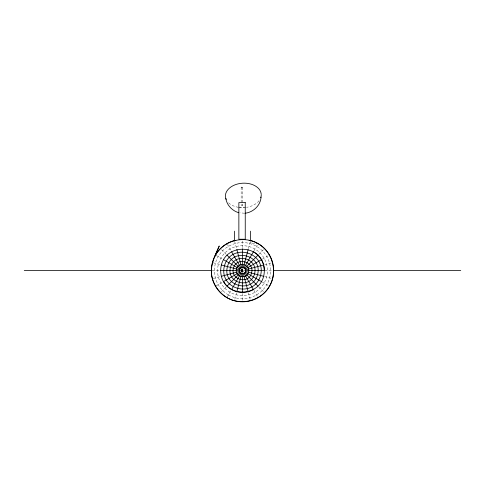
<?xml version="1.0" encoding="UTF-8"?>
<svg xmlns="http://www.w3.org/2000/svg" width="485" height="485" viewBox="0 0 485 485"><rect width="100%" height="100%" fill="white"/><g stroke="black" fill="none" stroke-linecap="round" stroke-linejoin="round"><path stroke-width="0.36" stroke-dasharray="2.42 1.82" d="M234.819 299.293L236.571 292.752M241.857 273.043L242.985 268.823M248.429 248.514L250.375 241.239M227.289 296.984L231.048 290.46M241.566 272.249L243.434 269.011M253.952 250.8L257.711 244.282M221.518 291.612L226.307 286.823M241.178 271.952L243.822 269.308M258.693 254.437L263.482 249.648M216.152 285.847L222.67 282.082M240.881 271.564L244.119 269.696M262.33 259.184L268.848 255.419M213.109 278.505L220.378 276.559M240.693 271.115L244.307 270.145M264.622 264.707L271.891 262.755M238.862 207.659L244.537 207.659M254.613 243.628L251.139 243.628L250.684 241.136M212.072 270.63L220.354 270.63M239.869 270.63L245.131 270.63M264.646 270.63L272.928 270.63M244.488 213.206L240.117 212.866M213.109 262.755L220.378 264.707M240.693 270.145L244.307 271.115M264.622 276.559L271.891 278.505M216.152 255.419L222.67 259.184M240.881 269.696L244.119 271.564M262.33 282.082L268.848 285.847M221.518 249.648L226.307 254.437M241.178 269.308L243.822 271.952M258.693 286.823L263.482 291.612M227.289 244.282L231.048 250.8M241.566 269.011L243.434 272.249M253.952 290.46L257.711 296.984M234.625 241.239L236.571 248.514M242.015 268.823L243.143 273.043M248.429 292.752L250.181 299.293M242.652 187.301A0.746 0.582 0 0 1 241.53 187.804A0.746 0.582 0 0 1 241.53 186.798A0.746 0.582 0 0 1 242.652 187.301L242.652 205.246M242.5 240.96L242.5 247.732M242.5 268.763L242.5 272.503M242.5 293.534L242.5 301.058M241.154 187.301L241.154 205.246M259.063 200.729A17.927 12.222 -3.4 0 1 246.471 207.35M245.804 207.441A17.927 12.222 -3.4 0 1 239.153 207.441M238.402 207.325A17.927 12.222 -3.4 0 1 228.053 202.293M242.5 269.072L240.942 270.63L242.5 272.188L244.058 270.63L242.5 269.072M228.471 294.935A28.063 28.063 0 0 0 270.563 270.63A28.063 28.063 0 0 0 228.471 246.331A28.063 28.063 0 0 0 228.471 294.935M224.864 288.266A24.941 24.941 0 0 0 266.592 277.087A24.941 24.941 0 0 0 236.043 246.538A24.941 24.941 0 0 0 224.864 288.266M241.372 205.658A0.746 0.582 0 0 0 242.627 205.397A0.746 0.582 0 0 0 241.712 204.682A0.746 0.582 0 0 0 241.372 205.658"/><path stroke-width="0.73" d="M215.498 255.043C223.749 240.536 243.688 235.195 258.087 243.628C272.594 251.885 277.935 271.818 269.502 286.223C261.251 300.724 241.312 306.065 226.913 297.632C219.905 293.316 214.74 286.587 212.381 278.699C209.053 267.18 214.716 256.262 219.25 245.986L214.309 257.674M220.675 270.63C221.008 242.124 263.992 242.124 264.325 270.63C263.992 299.136 221.008 299.136 220.675 270.63L239.384 270.63C239.232 266.629 245.768 266.629 245.616 270.63C245.768 274.637 239.232 274.637 239.384 270.63M261.063 197.122C260.512 205.513 253.279 212.321 245.07 213.242M236.85 291.715L241.694 273.643M243.306 267.617L248.15 249.551M231.587 289.533L240.942 273.334M244.058 267.932L253.412 251.727A21.825 21.825 0 0 1 264.325 270.63L245.616 270.63M227.065 286.065L240.293 272.837M244.707 268.429L257.935 255.201M239.802 272.188L223.597 281.542A21.825 21.825 0 0 0 253.412 289.533L244.058 273.334M245.198 269.072L261.403 259.717M221.421 276.28L239.487 271.436M245.513 269.824L263.579 264.98M250.569 231.163L250.569 240.518A31.179 31.179 0 0 1 268.041 288.514A31.179 31.179 0 0 1 216.959 288.514A31.179 31.179 0 0 1 234.431 240.518L235.898 240.518M249.102 240.518L250.569 240.518M256.698 243.628L258.087 243.628M24.25 270.63L211.321 270.63M273.679 270.63L460.75 270.63M221.421 264.98L239.487 269.824M245.513 271.436L263.579 276.28M238.802 212.751C232.273 210.829 226.853 205.288 225.846 198.48M223.597 259.717L239.802 269.072M245.198 272.188L261.403 281.542M227.065 255.201L240.293 268.429M244.707 272.837L257.935 286.065M231.587 251.727L240.942 267.932M236.85 249.551L241.694 267.617M243.306 273.643L248.15 291.715M242.5 248.805L242.5 267.514M242.5 273.746L242.5 292.455M234.431 231.163L234.431 240.518M261.221 195.14A17.927 12.222 -3.4 0 1 260.736 197.692M226.149 199.438A17.927 12.222 -3.4 0 1 240.493 183.415A17.927 12.222 -3.4 0 1 261.221 194.503M224.428 265.792C218.383 289.466 253.97 298.996 260.572 275.474C266.617 251.8 231.03 242.264 224.428 265.792M227.441 266.598C222.003 286.095 252.521 294.268 257.559 274.668C262.997 255.171 232.479 246.992 227.441 266.598M230.454 267.405C226.101 283.004 250.515 289.545 254.546 273.861C258.899 258.262 234.485 251.721 230.454 267.405M233.467 268.211C229.914 279.7 248.866 284.774 251.533 273.049C255.086 261.567 236.134 256.486 233.467 268.211M236.474 269.017C234.109 276.674 246.744 280.063 248.526 272.243C250.89 264.586 238.256 261.203 236.474 269.017M245.246 202.621L238.862 202.621L238.862 239.238L245.246 239.238L245.246 202.621"/></g></svg>
